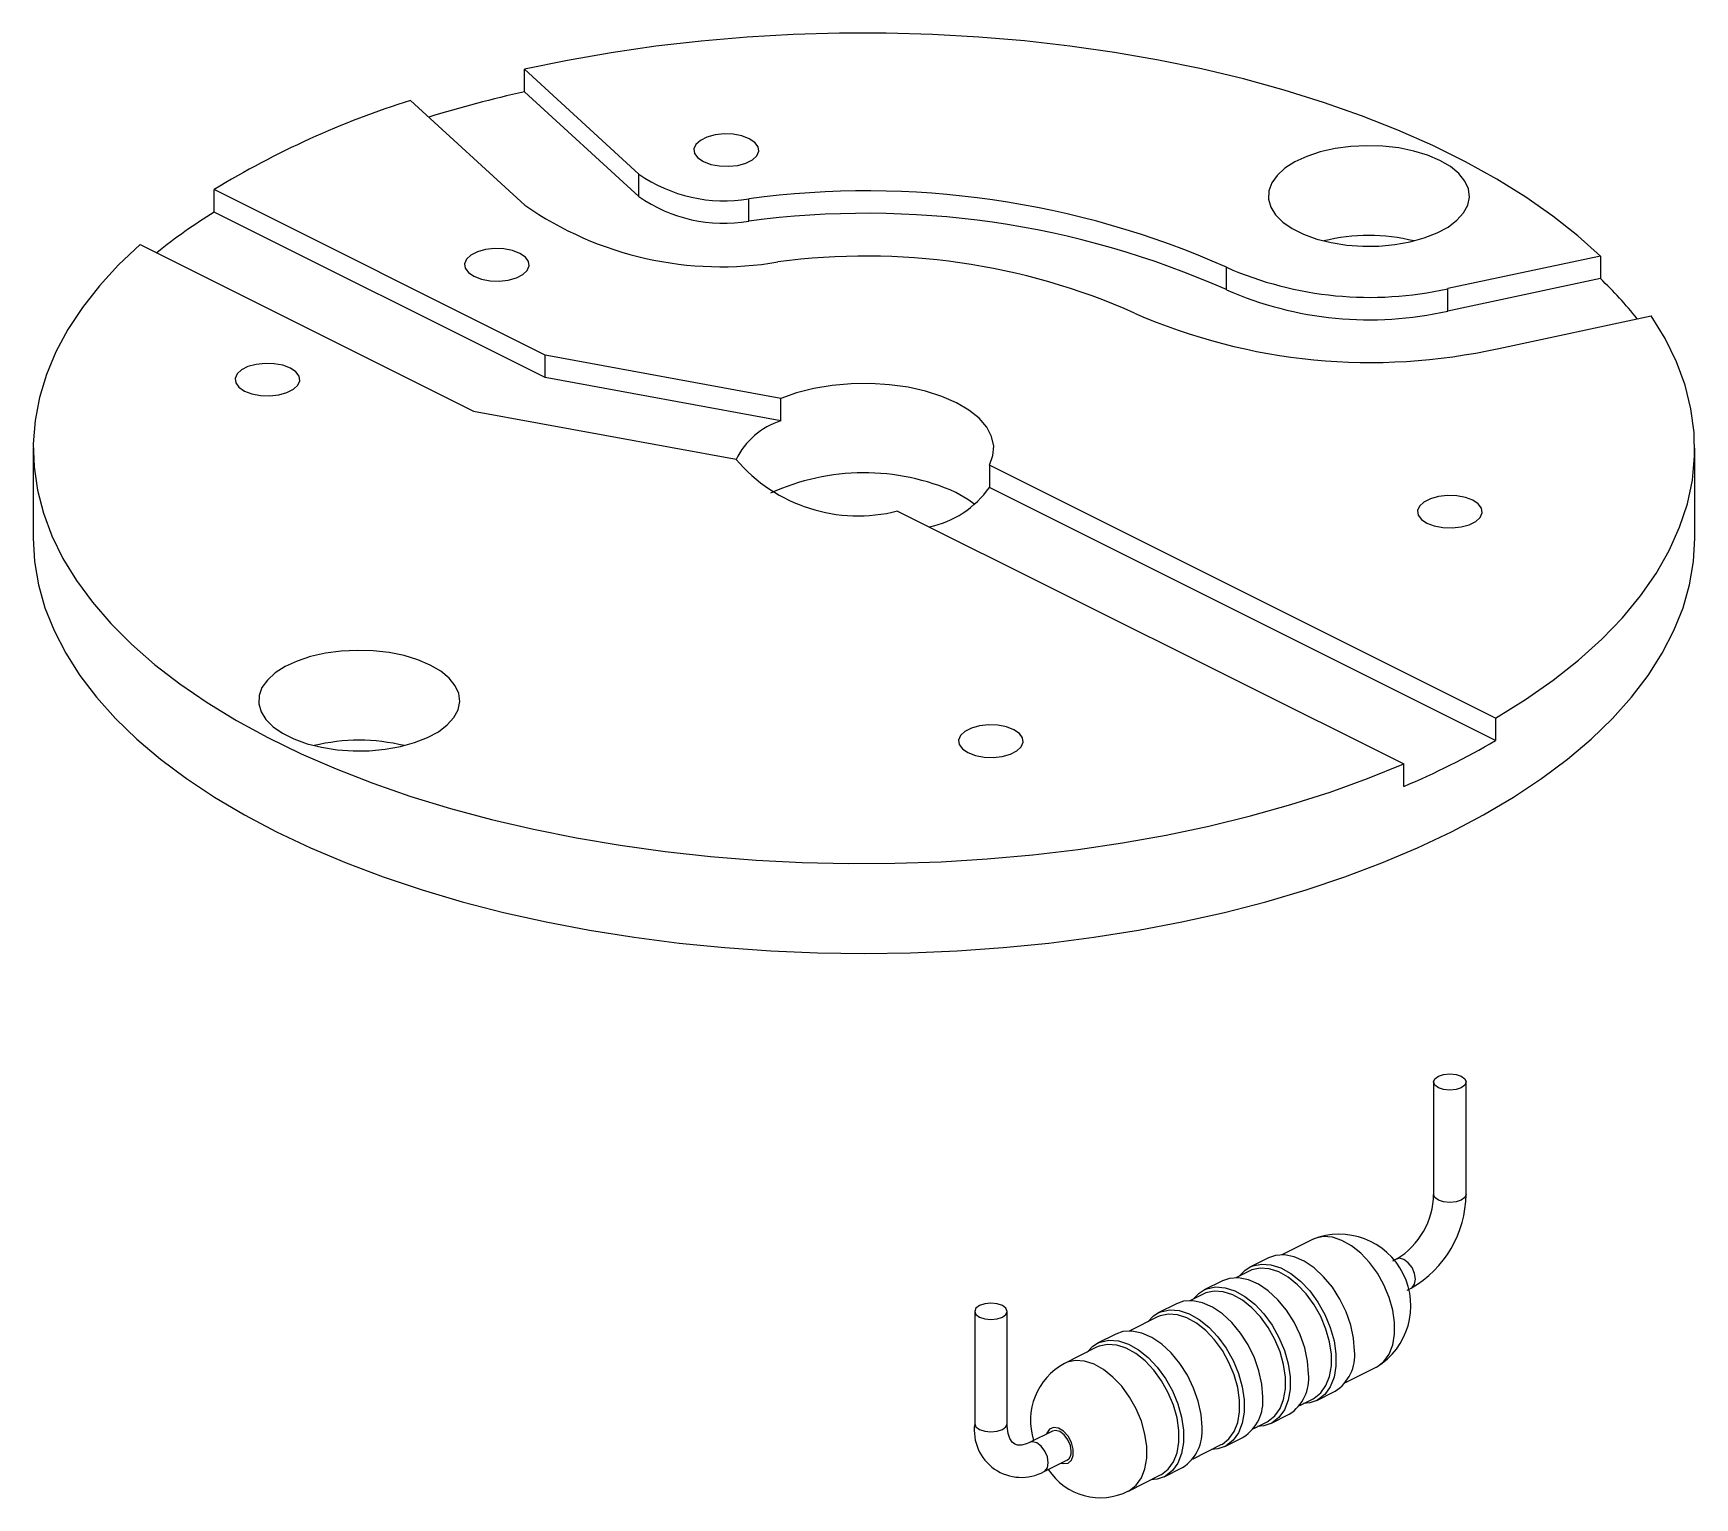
# Model space of a CAD drawing. Extents: x 0 to 122, y 0 to 186.
# Drawn here: x 71.3 to 122.5, y 140.8 to 185.9 of the extents above; entities outside this region: 2.
import ezdxf
from ezdxf.enums import TextEntityAlignment as Align

# ---------------------------------------------------------------- set-up
doc = ezdxf.new("R2010")
doc.units = 0
doc.layers.get('0').update_dxf_attribs({"linetype": 'CONTINUOUS'})

msp = doc.modelspace()

# ---------------------------------------------------------------- linework, layer by layer
at = {"color": 7, "linetype": 'CONTINUOUS'}
for p, q in [((86.422, 184.137), (86.422, 184.83)), ((89.941, 181.603), (86.422, 184.83)), ((82.91, 183.872), (86.429, 180.645)), ((89.941, 180.91), (86.422, 184.137)), ((89.941, 180.91), (89.941, 181.603)), ((76.859, 180.43), (76.859, 181.122)), ((87.06, 176.022), (76.859, 181.122)), ((93.333, 180.147), (93.333, 180.84)), ((87.06, 175.329), (76.859, 180.43)), ((74.582, 179.433), (84.853, 174.297)), ((108.048, 178.037), (108.048, 178.73)), ((119.576, 179.071), (114.874, 178.069)), ((119.576, 179.071), (119.576, 178.378)), ((119.576, 178.378), (114.874, 177.376)), ((114.874, 177.376), (114.874, 178.069)), ((116.443, 176.229), (121.144, 177.231)), ((94.324, 174.684), (87.06, 176.022)), ((87.06, 175.329), (87.06, 176.022)), ((94.324, 173.991), (87.06, 175.329)), ((94.324, 173.991), (94.324, 174.684)), ((84.853, 174.297), (92.941, 172.808)), ((71.283, 173.147), (71.283, 170.376)), ((122.483, 170.376), (122.483, 173.147)), ((116.343, 164.831), (100.746, 172.629)), ((100.746, 172.629), (100.746, 171.937)), ((116.343, 164.138), (100.746, 171.937)), ((97.918, 171.215), (113.515, 163.417)), ((116.343, 164.831), (116.343, 164.138)), ((113.515, 162.724), (113.515, 163.417)), ((114.435, 153.615), (114.435, 150.151)), ((115.435, 150.151), (115.435, 153.615)), ((110.699, 148.76), (109.755, 148.288)), ((109.343, 148.194), (108.777, 147.911)), ((113.297, 148.159), (113.167, 148.093)), ((107.929, 147.487), (107.363, 147.204)), ((108.751, 147.786), (108.341, 147.581)), ((107.337, 147.079), (106.927, 146.874)), ((113.621, 147.202), (113.745, 147.264)), ((100.293, 146.544), (100.293, 143.08)), ((101.293, 143.08), (101.293, 146.544)), ((106.515, 146.78), (105.949, 146.497)), ((105.923, 146.372), (105.056, 145.938)), ((104.052, 145.437), (103.062, 144.942)), ((104.644, 145.844), (104.078, 145.561)), ((111.723, 144.353), (112.666, 144.824)), ((110.835, 143.797), (111.4, 144.08)), ((109.42, 143.09), (109.986, 143.372)), ((110.309, 143.646), (110.719, 143.851)), ((102.691, 142.855), (101.984, 142.502)), ((108.894, 142.938), (109.305, 143.144)), ((107.024, 142.003), (107.891, 142.437)), ((108.006, 142.382), (108.572, 142.665)), ((102.431, 141.607), (103.138, 141.961)), ((105.03, 141.006), (106.02, 141.501)), ((106.135, 141.447), (106.701, 141.73))]:
    msp.add_line(p, q, dxfattribs=at)
for points in [[(119.576, 179.071), (118.878, 179.696), (118.111, 180.301), (117.278, 180.884), (116.38, 181.442), (115.422, 181.974), (114.406, 182.478), (113.335, 182.954), (112.213, 183.398), (111.042, 183.811), (109.828, 184.19), (108.572, 184.535), (107.281, 184.844), (105.956, 185.116), (104.603, 185.351), (103.227, 185.548), (101.83, 185.706), (100.418, 185.824), (98.994, 185.903), (97.564, 185.943), (96.132, 185.942), (94.703, 185.901), (93.28, 185.82), (91.868, 185.699), (90.472, 185.539), (89.096, 185.341), (87.745, 185.104), (86.422, 184.83)], [(93.349, 182.692), (93.121, 182.778), (92.854, 182.827), (92.57, 182.837), (92.292, 182.807), (92.042, 182.739), (91.841, 182.638), (91.705, 182.513), (91.644, 182.374), (91.664, 182.232), (91.764, 182.099), (91.934, 181.985), (92.162, 181.9), (92.429, 181.85), (92.713, 181.84), (92.991, 181.87), (93.241, 181.938), (93.442, 182.039), (93.578, 182.164), (93.639, 182.303), (93.619, 182.445), (93.519, 182.578), (93.349, 182.692)], [(114.631, 182.021), (114.251, 182.183), (113.824, 182.312), (113.361, 182.405), (112.875, 182.46), (112.377, 182.475), (111.88, 182.45), (111.398, 182.385), (110.943, 182.283), (110.527, 182.145), (110.16, 181.976), (109.853, 181.78), (109.612, 181.561), (109.445, 181.326), (109.355, 181.081), (109.345, 180.832), (109.415, 180.585), (109.563, 180.347), (109.786, 180.123), (110.078, 179.921), (110.43, 179.745), (110.835, 179.599), (111.282, 179.487), (111.758, 179.413), (112.252, 179.378), (112.751, 179.383), (113.241, 179.428), (113.711, 179.512), (114.148, 179.632), (114.541, 179.786), (114.879, 179.969), (115.154, 180.177), (115.359, 180.405), (115.488, 180.646), (115.538, 180.894), (115.508, 181.143), (115.399, 181.386), (115.212, 181.618), (114.954, 181.831), (114.631, 182.021)], [(74.582, 179.433), (73.915, 178.801), (73.32, 178.151), (72.798, 177.486), (72.352, 176.807), (71.981, 176.117), (71.689, 175.418), (71.475, 174.712), (71.34, 174), (71.284, 173.286), (71.308, 172.572), (71.413, 171.859), (71.596, 171.151), (71.858, 170.448), (72.198, 169.755), (72.615, 169.071), (73.108, 168.4), (73.675, 167.745), (74.314, 167.106), (75.023, 166.485), (75.8, 165.886), (76.644, 165.309), (77.55, 164.757), (78.516, 164.23), (79.54, 163.732), (80.618, 163.263), (81.746, 162.824), (82.922, 162.418), (84.141, 162.045), (85.399, 161.707), (86.694, 161.405), (88.02, 161.139), (89.374, 160.91), (90.751, 160.72), (92.148, 160.568), (93.559, 160.455), (94.98, 160.382), (96.408, 160.349), (97.837, 160.356), (99.263, 160.403), (100.681, 160.489), (102.088, 160.614), (103.478, 160.779), (104.848, 160.983), (106.193, 161.224), (107.509, 161.502), (108.792, 161.817), (110.038, 162.167), (111.243, 162.551), (112.403, 162.968), (113.515, 163.417)], [(86.278, 179.157), (86.05, 179.242), (85.783, 179.292), (85.499, 179.302), (85.221, 179.272), (84.971, 179.203), (84.77, 179.103), (84.633, 178.978), (84.573, 178.839), (84.593, 178.697), (84.693, 178.564), (84.863, 178.45), (85.091, 178.364), (85.358, 178.315), (85.642, 178.304), (85.92, 178.335), (86.17, 178.403), (86.371, 178.504), (86.507, 178.628), (86.568, 178.768), (86.548, 178.909), (86.448, 179.043), (86.278, 179.157)], [(116.343, 164.831), (117.265, 165.402), (118.119, 165.999), (118.903, 166.619), (119.615, 167.261), (120.252, 167.921), (120.813, 168.6), (121.294, 169.293), (121.696, 169.998), (122.016, 170.714), (122.254, 171.439), (122.408, 172.168), (122.478, 172.901), (122.464, 173.635), (122.366, 174.367), (122.184, 175.095), (121.92, 175.817), (121.573, 176.53), (121.144, 177.231)], [(79.206, 175.621), (78.979, 175.707), (78.712, 175.756), (78.428, 175.766), (78.15, 175.736), (77.9, 175.668), (77.699, 175.567), (77.562, 175.442), (77.502, 175.303), (77.522, 175.161), (77.622, 175.028), (77.792, 174.914), (78.02, 174.829), (78.287, 174.779), (78.571, 174.769), (78.849, 174.799), (79.099, 174.867), (79.3, 174.968), (79.436, 175.093), (79.497, 175.232), (79.476, 175.374), (79.377, 175.507), (79.206, 175.621)], [(100.746, 172.629), (100.857, 172.921), (100.88, 173.218), (100.815, 173.513), (100.663, 173.8), (100.428, 174.073), (100.115, 174.325), (99.73, 174.552), (99.283, 174.747), (98.782, 174.907), (98.24, 175.028), (97.668, 175.108), (97.078, 175.145), (96.485, 175.137), (95.9, 175.086), (95.336, 174.992), (94.807, 174.857), (94.324, 174.684)], [(100.3, 171.415), (100.085, 171.574), (99.711, 171.79)], [(115.642, 171.545), (115.415, 171.631), (115.148, 171.68), (114.864, 171.691), (114.586, 171.66), (114.336, 171.592), (114.135, 171.491), (113.998, 171.367), (113.938, 171.227), (113.958, 171.086), (114.058, 170.952), (114.228, 170.838), (114.456, 170.753), (114.723, 170.703), (115.007, 170.693), (115.285, 170.723), (115.535, 170.792), (115.736, 170.892), (115.872, 171.017), (115.933, 171.156), (115.912, 171.298), (115.813, 171.431), (115.642, 171.545)], [(71.283, 170.376), (71.323, 169.658), (71.444, 168.943), (71.644, 168.232), (71.924, 167.528), (72.283, 166.832), (72.719, 166.148), (73.231, 165.477), (73.818, 164.822), (74.477, 164.184), (75.206, 163.566), (76.004, 162.969), (76.868, 162.395), (77.794, 161.847), (78.781, 161.325), (79.824, 160.832), (80.921, 160.368), (82.069, 159.937), (83.263, 159.538), (84.499, 159.173), (85.775, 158.843), (87.086, 158.55), (88.427, 158.294), (89.796, 158.076), (91.186, 157.897), (92.594, 157.757), (94.016, 157.656), (95.447, 157.596), (96.883, 157.576), (98.318, 157.596), (99.749, 157.656), (101.171, 157.757), (102.579, 157.897), (103.97, 158.076), (105.338, 158.294), (106.679, 158.55), (107.99, 158.843), (109.266, 159.173), (110.503, 159.538), (111.697, 159.937), (112.844, 160.368), (113.941, 160.832), (114.985, 161.325), (115.971, 161.847), (116.898, 162.395), (117.761, 162.969), (118.559, 163.566), (119.288, 164.184), (119.947, 164.822), (120.534, 165.477), (121.046, 166.148), (121.482, 166.832), (121.841, 167.528), (122.121, 168.232), (122.322, 168.943), (122.442, 169.658), (122.483, 170.376), (122.483, 170.376)], [(83.518, 166.465), (83.138, 166.627), (82.711, 166.756), (82.249, 166.849), (81.762, 166.904), (81.264, 166.919), (80.767, 166.894), (80.286, 166.829), (79.831, 166.727), (79.414, 166.589), (79.048, 166.42), (78.74, 166.224), (78.499, 166.005), (78.332, 165.77), (78.242, 165.525), (78.232, 165.275), (78.302, 165.028), (78.45, 164.79), (78.673, 164.567), (78.965, 164.365), (79.318, 164.188), (79.723, 164.042), (80.169, 163.931), (80.645, 163.857), (81.139, 163.822), (81.638, 163.827), (82.129, 163.872), (82.599, 163.955), (83.036, 164.076), (83.428, 164.23), (83.767, 164.413), (84.042, 164.621), (84.246, 164.849), (84.376, 165.09), (84.426, 165.338), (84.396, 165.587), (84.286, 165.83), (84.1, 166.061), (83.842, 166.275), (83.518, 166.465)], [(101.5, 164.474), (101.272, 164.56), (101.006, 164.609), (100.722, 164.619), (100.444, 164.589), (100.194, 164.521), (99.993, 164.42), (99.856, 164.295), (99.796, 164.156), (99.816, 164.014), (99.915, 163.881), (100.086, 163.767), (100.314, 163.682), (100.581, 163.632), (100.865, 163.622), (101.143, 163.652), (101.392, 163.72), (101.594, 163.821), (101.73, 163.946), (101.791, 164.085), (101.77, 164.227), (101.671, 164.36), (101.5, 164.474)], [(114.582, 153.791), (114.744, 153.846), (114.935, 153.865), (115.127, 153.846), (115.289, 153.791), (115.397, 153.71), (115.435, 153.615), (115.397, 153.519), (115.289, 153.438), (115.127, 153.384), (114.935, 153.365), (114.744, 153.384), (114.582, 153.438), (114.473, 153.519), (114.435, 153.615), (114.473, 153.71), (114.582, 153.791)], [(111.998, 145.324), (111.969, 145.715), (111.881, 146.122), (111.74, 146.53), (111.549, 146.923), (111.315, 147.288), (111.047, 147.611), (110.755, 147.881), (110.449, 148.088), (110.14, 148.224), (109.84, 148.285), (109.558, 148.268), (109.343, 148.194)], [(110.584, 144.616), (110.554, 145.008), (110.467, 145.415), (110.326, 145.822), (110.134, 146.216), (109.901, 146.58), (109.633, 146.904), (109.341, 147.174), (109.035, 147.381), (108.726, 147.517), (108.425, 147.578), (108.144, 147.561), (107.929, 147.487)], [(108.455, 147.638), (108.629, 147.817), (108.777, 147.911)], [(110.719, 143.851), (110.754, 143.869), (110.958, 144.029), (111.118, 144.254), (111.228, 144.535), (111.284, 144.863), (111.284, 145.225), (111.228, 145.609), (111.118, 146), (110.958, 146.385), (110.754, 146.749), (110.513, 147.08), (110.244, 147.365), (109.957, 147.594), (109.661, 147.759), (109.368, 147.853), (109.089, 147.875), (108.833, 147.822), (108.751, 147.786)], [(107.04, 146.931), (107.215, 147.11), (107.363, 147.204)], [(109.305, 143.144), (109.34, 143.162), (109.544, 143.322), (109.704, 143.547), (109.814, 143.828), (109.87, 144.156), (109.87, 144.518), (109.814, 144.902), (109.704, 145.293), (109.544, 145.678), (109.34, 146.042), (109.099, 146.373), (108.83, 146.657), (108.542, 146.887), (108.247, 147.052), (107.954, 147.146), (107.675, 147.168), (107.419, 147.115), (107.337, 147.079)], [(100.44, 146.72), (100.331, 146.639), (100.293, 146.544), (100.331, 146.448), (100.44, 146.367), (100.602, 146.313), (100.793, 146.294), (100.985, 146.313), (101.147, 146.367), (101.255, 146.448), (101.293, 146.544), (101.255, 146.639), (101.147, 146.72), (100.985, 146.775), (100.793, 146.794), (100.602, 146.775), (100.44, 146.72)], [(105.626, 146.224), (105.8, 146.403), (105.949, 146.497)], [(107.891, 142.437), (107.926, 142.455), (108.13, 142.615), (108.289, 142.84), (108.399, 143.121), (108.455, 143.449), (108.455, 143.811), (108.399, 144.195), (108.289, 144.586), (108.13, 144.971), (107.926, 145.335), (107.685, 145.665), (107.416, 145.95), (107.128, 146.179), (106.833, 146.344), (106.54, 146.439), (106.261, 146.461), (106.004, 146.407), (105.923, 146.372)], [(109.17, 143.909), (109.14, 144.301), (109.053, 144.708), (108.911, 145.115), (108.72, 145.509), (108.487, 145.873), (108.219, 146.197), (107.927, 146.466), (107.621, 146.673), (107.312, 146.81), (107.011, 146.871), (106.73, 146.854), (106.515, 146.78)], [(107.299, 142.974), (107.269, 143.366), (107.182, 143.772), (107.04, 144.18), (106.849, 144.573), (106.616, 144.938), (106.348, 145.261), (106.056, 145.531), (105.75, 145.738), (105.441, 145.874), (105.14, 145.935), (104.859, 145.919), (104.644, 145.844)], [(103.755, 145.288), (103.929, 145.467), (104.078, 145.561)], [(106.02, 141.501), (106.055, 141.52), (106.259, 141.68), (106.419, 141.904), (106.528, 142.186), (106.584, 142.513), (106.584, 142.876), (106.528, 143.259), (106.419, 143.651), (106.259, 144.035), (106.055, 144.399), (105.814, 144.73), (105.545, 145.015), (105.257, 145.244), (104.962, 145.409), (104.669, 145.504), (104.39, 145.525), (104.133, 145.472), (104.052, 145.437)], [(110.835, 143.797), (110.619, 143.722), (110.422, 143.702)], [(101.984, 142.502), (101.891, 142.461), (101.734, 142.42), (101.617, 142.42), (101.528, 142.449), (101.447, 142.517), (101.379, 142.625), (101.325, 142.784), (101.295, 143.006), (101.293, 143.08)], [(103.268, 142.231), (103.241, 142.411), (103.164, 142.589), (103.05, 142.741), (102.914, 142.841), (102.779, 142.876), (102.691, 142.855)], [(109.42, 143.09), (109.205, 143.015), (109.008, 142.995)], [(108.006, 142.382), (107.791, 142.308), (107.594, 142.288)], [(106.135, 141.447), (105.92, 141.373), (105.723, 141.353)]]:
    msp.add_lwpolyline(points, dxfattribs=at)
at = {"color": 8, "linetype": 'CONTINUOUS'}
for points in [[(115.435, 150.151), (115.397, 150.055), (115.289, 149.974), (115.127, 149.92), (114.935, 149.901), (114.744, 149.92), (114.582, 149.974), (114.473, 150.055), (114.435, 150.151)], [(112.666, 144.824), (112.701, 144.843), (112.905, 145.003), (113.065, 145.228), (113.175, 145.509), (113.231, 145.837), (113.231, 146.199), (113.175, 146.583), (113.065, 146.974), (112.905, 147.359), (112.701, 147.723), (112.46, 148.053), (112.191, 148.338), (111.904, 148.567), (111.609, 148.732), (111.316, 148.827), (111.036, 148.848), (110.78, 148.795), (110.699, 148.76)], [(108.777, 147.911), (108.863, 147.948), (109.13, 148.004), (109.422, 147.981), (109.729, 147.882), (110.037, 147.71), (110.338, 147.47), (110.619, 147.172), (110.871, 146.827), (111.084, 146.446), (111.251, 146.044), (111.366, 145.635), (111.425, 145.234), (111.425, 144.855), (111.366, 144.512), (111.251, 144.218), (111.084, 143.983), (110.871, 143.816), (110.835, 143.797)], [(113.745, 147.264), (113.771, 147.28), (113.848, 147.382), (113.875, 147.535), (113.848, 147.714), (113.771, 147.893), (113.656, 148.044), (113.521, 148.144), (113.386, 148.179), (113.296, 148.158)], [(107.363, 147.204), (107.448, 147.241), (107.716, 147.296), (108.008, 147.274), (108.314, 147.175), (108.623, 147.003), (108.924, 146.763), (109.205, 146.465), (109.457, 146.12), (109.67, 145.739), (109.837, 145.337), (109.952, 144.928), (110.011, 144.527), (110.011, 144.148), (109.952, 143.805), (109.837, 143.511), (109.67, 143.276), (109.457, 143.109), (109.42, 143.09)], [(105.949, 146.497), (106.034, 146.534), (106.302, 146.589), (106.594, 146.567), (106.9, 146.468), (107.209, 146.296), (107.509, 146.056), (107.791, 145.758), (108.043, 145.412), (108.256, 145.032), (108.423, 144.63), (108.538, 144.221), (108.596, 143.82), (108.596, 143.441), (108.538, 143.098), (108.423, 142.804), (108.256, 142.569), (108.043, 142.402), (108.006, 142.382)], [(104.078, 145.561), (104.163, 145.598), (104.431, 145.654), (104.723, 145.632), (105.029, 145.532), (105.338, 145.36), (105.638, 145.121), (105.92, 144.823), (106.172, 144.477), (106.385, 144.096), (106.552, 143.694), (106.667, 143.285), (106.726, 142.884), (106.726, 142.505), (106.667, 142.163), (106.552, 141.869), (106.385, 141.634), (106.172, 141.466), (106.135, 141.447)], [(105.032, 141.007), (105.065, 141.025), (105.269, 141.185), (105.429, 141.409), (105.538, 141.691), (105.594, 142.018), (105.594, 142.381), (105.538, 142.764), (105.429, 143.156), (105.269, 143.54), (105.065, 143.904), (104.824, 144.235), (104.555, 144.52), (104.267, 144.749), (103.972, 144.914), (103.679, 145.009), (103.4, 145.03), (103.144, 144.977), (103.062, 144.942)], [(100.293, 143.08), (100.331, 142.984), (100.44, 142.903), (100.602, 142.849), (100.793, 142.83), (100.985, 142.849), (101.147, 142.903), (101.255, 142.984), (101.293, 143.08)], [(102.956, 141.87), (103.031, 141.85), (103.17, 141.866), (103.275, 141.954), (103.332, 142.104), (103.332, 142.295), (103.275, 142.501), (103.17, 142.695), (103.031, 142.85), (102.875, 142.945), (102.725, 142.968), (102.601, 142.915), (102.519, 142.794), (102.509, 142.765)], [(102.431, 141.607), (102.457, 141.623), (102.534, 141.726), (102.561, 141.878), (102.534, 142.057), (102.457, 142.236), (102.343, 142.387), (102.207, 142.488), (102.072, 142.522), (101.987, 142.503)]]:
    msp.add_lwpolyline(points, dxfattribs=at)
at = {"color": 7, "linetype": 'CONTINUOUS'}
for centre, radius, start, end in [((91.122, 157.772), 27.362, 107.4645, 121.4165), ((94.884, 146.139), 38.929, 102.5549, 107.0474), ((92.568, 185.363), 4.587, 235.0625, 279.6028), ((92.568, 184.67), 4.587, 235.0625, 279.6028), ((96.965, 153.804), 27.279, 66.0268, 97.6505), ((86.241, 165.372), 17.742, 121.9247, 128.9165), ((92.472, 189.296), 10.552, 235.0625, 279.6028), ((96.965, 153.112), 27.279, 66.0268, 97.6505), ((112.439, 173.831), 5.875, 76.323, 103.677), ((96.937, 158.658), 20.414, 66.0627, 97.6146), ((112.466, 188.778), 10.977, 246.2683, 282.6751), ((111.363, 169.751), 11.911, 38.33, 46.4116), ((112.466, 188.085), 10.977, 246.2683, 282.6751), ((112.492, 193.933), 18.14, 246.3642, 282.5793), ((94.989, 171.825), 2.267, 107.0674, 154.4922), ((96.704, 175.997), 4.933, 220.2793, 284.24), ((96.886, 165.466), 6.926, 65.9297, 114.6434), ((98.288, 173.674), 3.01, 281.6496, 324.7398), ((81.326, 158.274), 5.875, 76.323, 103.677), ((103.65, 185.989), 25.27, 292.9778, 300.1523), ((112.063, 150.185), 2.373, 301.3579, 359.1711), ((112.064, 150.187), 3.372, 299.9044, 359.3788), ((111.53, 146.714), 2.205, 301.1561, 112.0834), ((104.006, 143.181), 1.994, 118.196, 198.0074), ((110.683, 145.19), 1.322, 302.8678, 5.803), ((109.269, 144.483), 1.322, 302.8678, 5.803), ((107.854, 143.776), 1.322, 302.8678, 5.803), ((101.731, 142.88), 1.452, 172.0845, 298.8109), ((105.983, 142.84), 1.322, 302.8678, 5.803), ((103, 142.194), 0.271, 300.7142, 7.9567), ((104.164, 142.704), 1.906, 212.7625, 297.1667)]:
    msp.add_arc(centre, radius, start, end, dxfattribs=at)

# ---------------------------------------------------------------- texts
for s, width, p in [('Edition étudiante de SolidWorks.', 0.667188, (0, 5.449)), ('A usage universitaire uniquement.', 0.668182, (0, 0))]:
    msp.add_text(s, height=3.633, dxfattribs=dict(at, width=width)).set_placement(p, align=Align.BOTTOM_LEFT)

doc.saveas('drawing.dxf')
